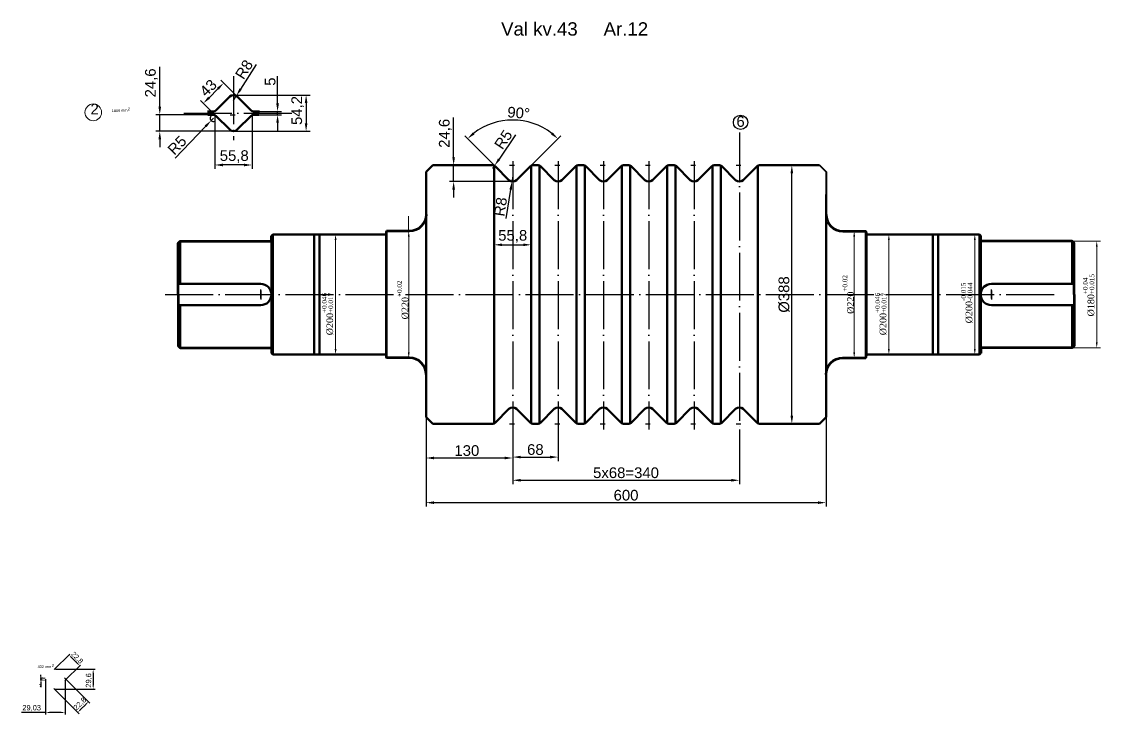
# Model space of a CAD drawing. Header units: millimetres. Extents: x -954 to 34898, y -2134 to 12006.
# Drawn here: x 8997 to 10615, y 1146 to 2186 of the extents above; entities that cross this region are included whole.
import ezdxf

# ---------------------------------------------------------------- set-up
doc = ezdxf.new("R2010")
doc.units = ezdxf.units.MM
doc.header["$LTSCALE"] = 3
doc.linetypes.add('ACAD_ISO04W100', pattern=[30, 24, -3, 0, -3])
for name, color, linetype, lineweight in [('êîíòóðíàÿ', 7, 'Continuous', 53), ('контурная', 7, 'Continuous', 50), ('осевые', 1, 'ACAD_ISO04W100', 25), ('тонкая', 7, 'Continuous', 20), ('тонкий', 7, 'Continuous', 20)]:
    doc.layers.add(name, color=color, linetype=linetype, lineweight=lineweight)
doc.styles.add('s1v4', font='arial.ttf', dxfattribs={"height": 4})
doc.styles.add('s2.5v4', font='times.ttf', dxfattribs={"height": 10})
doc.styles.add('s2v4', font='arial.ttf', dxfattribs={"height": 8})
doc.styles.add('s3v2.5', font='arial.ttf', dxfattribs={"width": 0.8, "height": 7.5})
doc.styles.get("Standard").update_dxf_attribs({"font": 'arial.ttf'})
doc.dimstyles.new('ISO-25', dxfattribs={"dimtxt": 2.5, "dimasz": 2.5, "dimexe": 1.25, "dimexo": 0.625, "dimtad": 1, "dimtxsty": 'Standard', "dimcen": 2.5, "dimadec": 0, "dimazin": 0, "dimtfac": 1, "dimtmove": 0, "dimatfit": 3, "dimfxl": 1, "dimarcsym": 0})
doc.dimstyles.new('s2.5v4', dxfattribs={"dimtxt": 10, "dimasz": 8, "dimexe": 5.5, "dimexo": 0.5, "dimgap": 3.5, "dimtad": 1, "dimdec": 0, "dimtxsty": 's2.5v4', "dimcen": 2.5, "dimclrd": 256, "dimclre": 1, "dimclrt": 256, "dimadec": 0, "dimazin": 0, "dimtfac": 1, "dimtdec": 0, "dimtmove": 0, "dimatfit": 3, "dimfxl": 1, "dimlwd": -1, "dimlwe": -1, "dimarcsym": 0})
doc.dimstyles.new('s2v4', dxfattribs={"dimtxt": 8, "dimasz": 6, "dimexe": 3, "dimexo": 0, "dimgap": 1.5, "dimtad": 1, "dimtxsty": 'Standard', "dimcen": 2.5, "dimadec": 0, "dimazin": 0, "dimtfac": 1, "dimtmove": 0, "dimatfit": 3, "dimfxl": 1, "dimarcsym": 0})
doc.dimstyles.new('s3v2.5', dxfattribs={"dimtxt": 7.5, "dimasz": 4, "dimexe": 1.25, "dimexo": 0.625, "dimtad": 1, "dimtxsty": 's3v2.5', "dimcen": 1.5, "dimclrd": 6, "dimclre": 256, "dimclrt": 1, "dimadec": 0, "dimazin": 0, "dimtfac": 1, "dimtmove": 0, "dimatfit": 3, "dimfxl": 1, "dimlwd": -1, "dimlwe": -1, "dimarcsym": 0})
doc.dimstyles.new('s4v4', dxfattribs={"dimtxt": 16, "dimasz": 12, "dimexe": 6, "dimexo": 0, "dimgap": 3, "dimtad": 1, "dimtxsty": 'Standard', "dimcen": 2.5, "dimadec": 0, "dimazin": 0, "dimtfac": 1, "dimtmove": 0, "dimatfit": 3, "dimfxl": 1, "dimarcsym": 0})

# ---------------------------------------------------------------- blocks, each defined once
blk = doc.blocks.new('*D29')
at = {"layer": 'Defpoints', "color": 0, "transparency": 16777216}
for p in [(9469.4, 1865.9), (9467.8, 1685.9), (9468.1, 1685.9)]:
    blk.add_point(p, dxfattribs=at)
at = {"layer": 'тонкая', "color": 1, "transparency": 16777216}
for p, q in [((9468.9, 1865.9), (9462.6, 1865.9)), ((9468.3, 1685.9), (9473.6, 1685.9))]:
    blk.add_line(p, q, dxfattribs=at)
at = {"layer": 'тонкая', "transparency": 16777216}
blk.add_line((9468.1, 1857.9), (9468.1, 1693.9), dxfattribs=at)
for points in [[(9466.8, 1857.9), (9469.5, 1857.9), (9468.1, 1865.9)], [(9466.8, 1693.9), (9469.5, 1693.9), (9468.1, 1685.9)]]:
    blk.add_solid(points, dxfattribs=at)
at = {"layer": 'тонкая', "transparency": 16777216, "insert": (9456.2, 1746.5), "char_height": 10, "attachment_point": 5, "rotation": 90, "style": 's2.5v4'}
blk.add_mtext('%%C200{\\H0.7x;\\S+0.046^ +0.017;}', dxfattribs=at)
blk = doc.blocks.new('*D30')
at = {"layer": 'Defpoints', "color": 0, "transparency": 16777216}
for p in [(9561.6, 1870.9), (9577.8, 1870.9), (9561.6, 1680.9)]:
    blk.add_point(p, dxfattribs=at)
at = {"layer": 'тонкая', "color": 1, "transparency": 16777216}
for p, q in [((9562.1, 1870.9), (9583.3, 1870.9)), ((9562.1, 1680.9), (9583.3, 1680.9))]:
    blk.add_line(p, q, dxfattribs=at)
at = {"layer": 'тонкая', "transparency": 16777216}
blk.add_line((9577.8, 1688.9), (9577.8, 1862.9), dxfattribs=at)
for points in [[(9576.5, 1862.9), (9579.2, 1862.9), (9577.8, 1870.9)], [(9576.5, 1688.9), (9579.2, 1688.9), (9577.8, 1680.9)]]:
    blk.add_solid(points, dxfattribs=at)
at = {"layer": 'тонкая', "transparency": 16777216, "insert": (9569.1, 1767.7), "char_height": 10, "attachment_point": 5, "rotation": 90, "style": 's2.5v4'}
blk.add_mtext('%%C220{\\H0.7x;\\S+0.02^ ;}', dxfattribs=at)
blk = doc.blocks.new('*D31')
at = {"layer": 'Defpoints', "color": 0, "transparency": 16777216}
for p in [(10246.1, 1870.9), (10246.1, 1870.9), (10246.1, 1680.9)]:
    blk.add_point(p, dxfattribs=at)
at = {"layer": 'тонкая', "color": 1, "transparency": 16777216}
for p, q in [((10245.6, 1870.9), (10240.6, 1870.9)), ((10245.6, 1680.9), (10240.6, 1680.9))]:
    blk.add_line(p, q, dxfattribs=at)
at = {"layer": 'тонкая', "transparency": 16777216}
blk.add_line((10246.1, 1688.9), (10246.1, 1862.9), dxfattribs=at)
for points in [[(10244.7, 1862.9), (10247.4, 1862.9), (10246.1, 1870.9)], [(10244.7, 1688.9), (10247.4, 1688.9), (10246.1, 1680.9)]]:
    blk.add_solid(points, dxfattribs=at)
at = {"layer": 'тонкая', "transparency": 16777216, "insert": (10237.3, 1775.9), "char_height": 10, "attachment_point": 5, "rotation": 90, "style": 's2.5v4'}
blk.add_mtext('%%C220{\\H0.7x;\\S+0.02^ ;}', dxfattribs=at)
blk = doc.blocks.new('*D6')
at = {"layer": 'Defpoints', "color": 0, "transparency": 16777216}
for p in [(10299.4, 1865.9), (10297.8, 1685.9), (10298.1, 1685.9)]:
    blk.add_point(p, dxfattribs=at)
at = {"layer": 'тонкая', "color": 1, "transparency": 16777216}
for p, q in [((10298.9, 1865.9), (10292.6, 1865.9)), ((10298.3, 1685.9), (10303.6, 1685.9))]:
    blk.add_line(p, q, dxfattribs=at)
at = {"layer": 'тонкая', "transparency": 16777216}
blk.add_line((10298.1, 1857.9), (10298.1, 1693.9), dxfattribs=at)
for points in [[(10296.7, 1857.9), (10299.4, 1857.9), (10298.1, 1865.9)], [(10296.7, 1693.9), (10299.4, 1693.9), (10298.1, 1685.9)]]:
    blk.add_solid(points, dxfattribs=at)
at = {"layer": 'тонкая', "transparency": 16777216, "insert": (10286.1, 1746.5), "char_height": 10, "attachment_point": 5, "rotation": 90, "style": 's2.5v4'}
blk.add_mtext('%%C200{\\H0.7x;\\S+0.046^ +0.017;}', dxfattribs=at)
blk = doc.blocks.new('*D7')
at = {"layer": 'Defpoints', "color": 0, "transparency": 16777216}
for p in [(10410.5, 1865.9), (10427, 1865.9), (10410.5, 1685.9)]:
    blk.add_point(p, dxfattribs=at)
at = {"layer": 'тонкая', "color": 1, "transparency": 16777216}
for p, q in [((10411, 1865.9), (10432.5, 1865.9)), ((10411, 1685.9), (10432.5, 1685.9))]:
    blk.add_line(p, q, dxfattribs=at)
at = {"layer": 'тонкая', "transparency": 16777216}
blk.add_line((10427, 1693.9), (10427, 1857.9), dxfattribs=at)
for points in [[(10425.6, 1857.9), (10428.3, 1857.9), (10427, 1865.9)], [(10425.6, 1693.9), (10428.3, 1693.9), (10427, 1685.9)]]:
    blk.add_solid(points, dxfattribs=at)
at = {"layer": 'тонкая', "transparency": 16777216, "insert": (10415, 1763.2), "char_height": 10, "attachment_point": 5, "rotation": 90, "style": 's2.5v4'}
blk.add_mtext('%%C200{\\H0.7x;\\S-0.015^ -0.044;}', dxfattribs=at)
blk = doc.blocks.new('*D8')
at = {"layer": 'Defpoints', "color": 0, "transparency": 16777216}
for p in [(10572.3, 1855.9), (10572.3, 1695.9), (10609.9, 1695.9)]:
    blk.add_point(p, dxfattribs=at)
at = {"layer": 'тонкая', "color": 1, "transparency": 16777216}
for p, q in [((10572.8, 1855.9), (10615.4, 1855.9)), ((10572.8, 1695.9), (10615.4, 1695.9))]:
    blk.add_line(p, q, dxfattribs=at)
at = {"layer": 'тонкая', "transparency": 16777216}
blk.add_line((10609.9, 1847.9), (10609.9, 1703.9), dxfattribs=at)
for points in [[(10608.6, 1847.9), (10611.2, 1847.9), (10609.9, 1855.9)], [(10608.6, 1703.9), (10611.2, 1703.9), (10609.9, 1695.9)]]:
    blk.add_solid(points, dxfattribs=at)
at = {"layer": 'тонкая', "transparency": 16777216, "insert": (10597.9, 1774.8), "char_height": 10, "attachment_point": 5, "rotation": 90, "style": 's2.5v4'}
blk.add_mtext('%%C180{\\H0.7x;\\S+0.04^ +0.015;}', dxfattribs=at)
blk = doc.blocks.new('*D32')
at = {"layer": 'Defpoints', "color": 0, "transparency": 16777216}
for p in [(10152.5, 1969.9), (10171.3, 1969.9), (10167.6, 1581.9)]:
    blk.add_point(p, dxfattribs=at)
at = {"layer": 'тонкая', "color": 0, "lineweight": -2, "transparency": 16777216}
for p, q in [((10171.3, 1969.9), (10146.5, 1969.9)), ((10152.5, 1593.9), (10152.5, 1957.9)), ((10167.6, 1581.9), (10146.5, 1581.9))]:
    blk.add_line(p, q, dxfattribs=at)
at = {"layer": 'тонкая', "color": 0, "transparency": 16777216}
for points in [[(10150.5, 1957.9), (10154.5, 1957.9), (10152.5, 1969.9)], [(10150.5, 1593.9), (10154.5, 1593.9), (10152.5, 1581.9)]]:
    blk.add_solid(points, dxfattribs=at)
at = {"layer": 'тонкая', "color": 0, "transparency": 16777216, "insert": (10140.9, 1775.9), "char_height": 16, "attachment_point": 5, "rotation": 90}
blk.add_mtext('%%C388', dxfattribs=at)
blk = doc.blocks.new('*D33')
at = {"layer": 'Defpoints', "color": 0, "transparency": 16777216}
for p in [(9350.8, 2050.6), (9350.8, 2045.6), (9381.1, 2050.6)]:
    blk.add_point(p, dxfattribs=at)
at = {"layer": 'тонкая', "color": 0, "lineweight": -2, "transparency": 16777216}
for p, q in [((9381.1, 2062.6), (9381.1, 2103.7)), ((9350.8, 2050.6), (9387.1, 2050.6)), ((9350.8, 2045.6), (9387.1, 2045.6)), ((9381.1, 2045.6), (9381.1, 2050.6)), ((9381.1, 2033.6), (9381.1, 2021.6))]:
    blk.add_line(p, q, dxfattribs=at)
at = {"layer": 'тонкая', "color": 0, "transparency": 16777216}
for points in [[(9379.1, 2062.6), (9383.1, 2062.6), (9381.1, 2050.6)], [(9379.1, 2033.6), (9383.1, 2033.6), (9381.1, 2045.6)]]:
    blk.add_solid(points, dxfattribs=at)
at = {"layer": 'тонкая', "color": 0, "transparency": 16777216, "insert": (9370, 2095.4), "char_height": 16, "attachment_point": 5, "rotation": 90}
blk.add_mtext('5', dxfattribs=at)
blk = doc.blocks.new('*D34')
at = {"layer": 'Defpoints', "color": 0, "transparency": 16777216}
for p in [(9314.9, 2075.2), (9314.9, 2021), (9423.9, 2021)]:
    blk.add_point(p, dxfattribs=at)
at = {"layer": 'тонкая', "color": 0, "lineweight": -2, "transparency": 16777216}
for p, q in [((9314.9, 2075.2), (9429.9, 2075.2)), ((9423.9, 2063.2), (9423.9, 2033)), ((9314.9, 2021), (9429.9, 2021))]:
    blk.add_line(p, q, dxfattribs=at)
at = {"layer": 'тонкая', "color": 0, "transparency": 16777216}
for points in [[(9421.9, 2063.2), (9425.9, 2063.2), (9423.9, 2075.2)], [(9421.9, 2033), (9425.9, 2033), (9423.9, 2021)]]:
    blk.add_solid(points, dxfattribs=at)
at = {"layer": 'тонкая', "color": 0, "transparency": 16777216, "insert": (9411.3, 2052.1), "char_height": 16, "attachment_point": 5, "rotation": 90}
blk.add_mtext('54,2', dxfattribs=at)
blk = doc.blocks.new('*D35')
at = {"layer": 'Defpoints', "color": 0, "transparency": 16777216}
for p in [(9319.2, 2074), (9314.9, 2067.2)]:
    blk.add_point(p, dxfattribs=at)
at = {"layer": 'тонкая', "color": 0, "lineweight": -2, "transparency": 16777216}
for p, q in [((9348.8, 2121.3), (9325.6, 2084.1)), ((9314.9, 2067.2), (9319.2, 2074))]:
    blk.add_line(p, q, dxfattribs=at)
at = {"layer": 'тонкая', "color": 0, "transparency": 16777216}
blk.add_solid([(9323.9, 2085.2), (9327.3, 2083.1), (9319.2, 2074)], dxfattribs=at)
at = {"layer": 'тонкая', "color": 0, "transparency": 16777216, "insert": (9330.9, 2113.7), "char_height": 16, "attachment_point": 5, "rotation": 57.9091}
blk.add_mtext('R8', dxfattribs=at)
blk = doc.blocks.new('*D9')
at = {"layer": 'Defpoints', "color": 0, "transparency": 16777216}
for p in [(9287, 2045.6), (9342.8, 2045.6), (9287, 1970.3)]:
    blk.add_point(p, dxfattribs=at)
at = {"layer": 'тонкая', "color": 0, "lineweight": -2, "transparency": 16777216}
for p, q in [((9287, 2045.6), (9287, 1964.3)), ((9342.8, 2045.6), (9342.8, 1964.3)), ((9330.8, 1970.3), (9299, 1970.3))]:
    blk.add_line(p, q, dxfattribs=at)
at = {"layer": 'тонкая', "color": 0, "transparency": 16777216}
for points in [[(9299, 1972.3), (9299, 1968.3), (9287, 1970.3)], [(9330.8, 1972.3), (9330.8, 1968.3), (9342.8, 1970.3)]]:
    blk.add_solid(points, dxfattribs=at)
at = {"layer": 'тонкая', "color": 0, "transparency": 16777216, "insert": (9316.1, 1982.9), "char_height": 16, "attachment_point": 5}
blk.add_mtext('55,8', dxfattribs=at)
blk = doc.blocks.new('*D36')
at = {"layer": 'Defpoints', "color": 0, "transparency": 16777216}
for p in [(9320.6, 2072.9), (9269.8, 2062.9), (9290.2, 2042.5)]:
    blk.add_point(p, dxfattribs=at)
at = {"layer": 'тонкая', "color": 0, "lineweight": -2, "transparency": 16777216}
for p, q in [((9320.6, 2072.9), (9295.9, 2097.5)), ((9291.7, 2084.8), (9278.3, 2071.3)), ((9290.2, 2042.5), (9265.5, 2067.1))]:
    blk.add_line(p, q, dxfattribs=at)
at = {"layer": 'тонкая', "color": 0, "transparency": 16777216}
for points in [[(9290.3, 2086.2), (9293.1, 2083.4), (9300.2, 2093.3)], [(9276.9, 2072.8), (9279.7, 2069.9), (9269.8, 2062.9)]]:
    blk.add_solid(points, dxfattribs=at)
at = {"layer": 'тонкая', "color": 0, "transparency": 16777216, "insert": (9277.1, 2086), "char_height": 16, "attachment_point": 5, "rotation": 45}
blk.add_mtext('43', dxfattribs=at)
blk = doc.blocks.new('*D37')
at = {"layer": 'Defpoints', "color": 0, "transparency": 16777216}
for p in [(9204.4, 2045.6), (9276.6, 2045.6), (9315, 2021)]:
    blk.add_point(p, dxfattribs=at)
at = {"layer": 'тонкая', "color": 0, "lineweight": -2, "transparency": 16777216}
for p, q in [((9204.4, 2057.6), (9204.4, 2117.4)), ((9276.6, 2045.6), (9198.4, 2045.6)), ((9204.4, 2021), (9204.4, 2045.6)), ((9315, 2021), (9198.4, 2021)), ((9204.4, 2009), (9204.4, 1997))]:
    blk.add_line(p, q, dxfattribs=at)
at = {"layer": 'тонкая', "color": 0, "transparency": 16777216}
for points in [[(9202.4, 2057.6), (9206.4, 2057.6), (9204.4, 2045.6)], [(9202.4, 2009), (9206.4, 2009), (9204.4, 2021)]]:
    blk.add_solid(points, dxfattribs=at)
at = {"layer": 'тонкая', "color": 0, "transparency": 16777216, "insert": (9191.8, 2093.5), "char_height": 16, "attachment_point": 5, "rotation": 90}
blk.add_mtext('24,6', dxfattribs=at)
blk = doc.blocks.new('*D38')
at = {"layer": 'Defpoints', "color": 0, "transparency": 16777216}
for p in [(9285, 2040.6), (9281.5, 2037)]:
    blk.add_point(p, dxfattribs=at)
at = {"layer": 'тонкая', "color": 0, "lineweight": -2, "transparency": 16777216}
for p, q in [((9285, 2040.6), (9281.5, 2037)), ((9227.3, 1980.6), (9273.2, 2028.3))]:
    blk.add_line(p, q, dxfattribs=at)
blk.add_arc((9285, 2040.6), 5, 90, 294.8987, dxfattribs=at)
at = {"layer": 'тонкая', "color": 0, "transparency": 16777216}
blk.add_solid([(9271.7, 2029.7), (9274.6, 2027), (9281.5, 2037)], dxfattribs=at)
at = {"layer": 'тонкая', "color": 0, "transparency": 16777216, "insert": (9230.4, 1999.9), "char_height": 16, "attachment_point": 5, "rotation": 46.1438}
blk.add_mtext('R5', dxfattribs=at)
blk = doc.blocks.new('*D39')
at = {"layer": 'Defpoints', "color": 0, "transparency": 16777216}
for p in [(9603.8, 1591.9), (9733.8, 1573.2), (9603.8, 1530.5)]:
    blk.add_point(p, dxfattribs=at)
at = {"layer": 'тонкая', "color": 0, "lineweight": -2, "transparency": 16777216}
for p, q in [((9603.8, 1591.9), (9603.8, 1524.5)), ((9733.8, 1573.2), (9733.8, 1524.5)), ((9721.8, 1530.5), (9615.8, 1530.5))]:
    blk.add_line(p, q, dxfattribs=at)
at = {"layer": 'тонкая', "color": 0, "transparency": 16777216}
for points in [[(9615.8, 1532.5), (9615.8, 1528.5), (9603.8, 1530.5)], [(9721.8, 1532.5), (9721.8, 1528.5), (9733.8, 1530.5)]]:
    blk.add_solid(points, dxfattribs=at)
at = {"layer": 'тонкая', "color": 0, "transparency": 16777216, "insert": (9665, 1541.6), "char_height": 16, "attachment_point": 5}
blk.add_mtext('130', dxfattribs=at)
blk = doc.blocks.new('*D40')
at = {"layer": 'Defpoints', "color": 0, "transparency": 16777216}
for p in [(9801.8, 1573.2), (9733.8, 1546), (9801.8, 1531.9)]:
    blk.add_point(p, dxfattribs=at)
at = {"layer": 'тонкая', "color": 0, "lineweight": -2, "transparency": 16777216}
for p, q in [((9801.8, 1573.2), (9801.8, 1525.9)), ((9733.8, 1546), (9733.8, 1525.9)), ((9745.8, 1531.9), (9789.8, 1531.9))]:
    blk.add_line(p, q, dxfattribs=at)
at = {"layer": 'тонкая', "color": 0, "transparency": 16777216}
for points in [[(9745.8, 1533.9), (9745.8, 1529.9), (9733.8, 1531.9)], [(9789.8, 1533.9), (9789.8, 1529.9), (9801.8, 1531.9)]]:
    blk.add_solid(points, dxfattribs=at)
at = {"layer": 'тонкая', "color": 0, "transparency": 16777216, "insert": (9767.8, 1543.1), "char_height": 16, "attachment_point": 5}
blk.add_mtext('68', dxfattribs=at)
blk = doc.blocks.new('*D41')
at = {"layer": 'Defpoints', "color": 0, "transparency": 16777216}
for p in [(10073.8, 1573.2), (9733.8, 1524.5), (10073.8, 1497.1)]:
    blk.add_point(p, dxfattribs=at)
at = {"layer": 'тонкая', "color": 0, "lineweight": -2, "transparency": 16777216}
for p, q in [((10073.8, 1573.2), (10073.8, 1491.1)), ((9733.8, 1524.5), (9733.8, 1491.1)), ((9745.8, 1497.1), (10061.8, 1497.1))]:
    blk.add_line(p, q, dxfattribs=at)
at = {"layer": 'тонкая', "color": 0, "transparency": 16777216}
for points in [[(9745.8, 1499.1), (9745.8, 1495.1), (9733.8, 1497.1)], [(10061.8, 1499.1), (10061.8, 1495.1), (10073.8, 1497.1)]]:
    blk.add_solid(points, dxfattribs=at)
at = {"layer": 'тонкая', "color": 0, "transparency": 16777216, "insert": (9903.8, 1508.3), "char_height": 16, "attachment_point": 5}
blk.add_mtext('5x68=340', dxfattribs=at)
blk = doc.blocks.new('*D42')
at = {"layer": 'Defpoints', "color": 0, "transparency": 16777216}
for p in [(10203.8, 1591.9), (9603.8, 1524.5), (10203.8, 1463.5)]:
    blk.add_point(p, dxfattribs=at)
at = {"layer": 'тонкая', "color": 0, "lineweight": -2, "transparency": 16777216}
for p, q in [((10203.8, 1591.9), (10203.8, 1457.5)), ((9603.8, 1524.5), (9603.8, 1457.5)), ((9615.8, 1463.5), (10191.8, 1463.5))]:
    blk.add_line(p, q, dxfattribs=at)
at = {"layer": 'тонкая', "color": 0, "transparency": 16777216}
for points in [[(9615.8, 1465.5), (9615.8, 1461.5), (9603.8, 1463.5)], [(10191.8, 1465.5), (10191.8, 1461.5), (10203.8, 1463.5)]]:
    blk.add_solid(points, dxfattribs=at)
at = {"layer": 'тонкая', "color": 0, "transparency": 16777216, "insert": (9903.8, 1474.6), "char_height": 16, "attachment_point": 5}
blk.add_mtext('600', dxfattribs=at)
blk = doc.blocks.new('*D43')
at = {"layer": 'Defpoints', "color": 0, "transparency": 16777216}
for p in [(9732.6, 1945.4), (9733.8, 1953.3)]:
    blk.add_point(p, dxfattribs=at)
at = {"layer": 'тонкая', "color": 0, "lineweight": -2, "transparency": 16777216}
for p, q in [((9733.8, 1953.3), (9732.6, 1945.4)), ((9724.2, 1890.2), (9730.8, 1933.5))]:
    blk.add_line(p, q, dxfattribs=at)
at = {"layer": 'тонкая', "color": 0, "transparency": 16777216}
blk.add_solid([(9728.9, 1933.8), (9732.8, 1933.2), (9732.6, 1945.4)], dxfattribs=at)
at = {"layer": 'тонкая', "color": 0, "transparency": 16777216, "insert": (9715.6, 1907.6), "char_height": 16, "attachment_point": 5, "rotation": 81.3511}
blk.add_mtext('R8', dxfattribs=at)
blk = doc.blocks.new('*D44')
at = {"layer": 'Defpoints', "color": 0, "transparency": 16777216}
for p in [(9705.9, 1969.9), (9761.7, 1969.9), (9761.7, 1850.5)]:
    blk.add_point(p, dxfattribs=at)
at = {"layer": 'тонкая', "color": 0, "lineweight": -2, "transparency": 16777216}
for p, q in [((9705.9, 1969.9), (9705.9, 1844.5)), ((9761.7, 1969.9), (9761.7, 1844.5)), ((9717.9, 1850.5), (9749.7, 1850.5))]:
    blk.add_line(p, q, dxfattribs=at)
at = {"layer": 'тонкая', "color": 0, "transparency": 16777216}
for points in [[(9717.9, 1852.5), (9717.9, 1848.5), (9705.9, 1850.5)], [(9749.7, 1852.5), (9749.7, 1848.5), (9761.7, 1850.5)]]:
    blk.add_solid(points, dxfattribs=at)
at = {"layer": 'тонкая', "color": 0, "transparency": 16777216, "insert": (9733.8, 1863.2), "char_height": 16, "attachment_point": 5}
blk.add_mtext('55,8', dxfattribs=at)
blk = doc.blocks.new('*D45')
at = {"layer": 'Defpoints', "color": 0, "transparency": 16777216}
for p in [(9645.2, 1969.9), (9697.2, 1969.9), (9733.8, 1945.3)]:
    blk.add_point(p, dxfattribs=at)
at = {"layer": 'тонкая', "color": 0, "lineweight": -2, "transparency": 16777216}
for p, q in [((9645.2, 1981.9), (9645.2, 2041.7)), ((9697.2, 1969.9), (9639.2, 1969.9)), ((9645.2, 1945.3), (9645.2, 1969.9)), ((9733.8, 1945.3), (9639.2, 1945.3)), ((9645.2, 1933.3), (9645.2, 1921.3))]:
    blk.add_line(p, q, dxfattribs=at)
at = {"layer": 'тонкая', "color": 0, "transparency": 16777216}
for points in [[(9643.2, 1981.9), (9647.2, 1981.9), (9645.2, 1969.9)], [(9643.2, 1933.3), (9647.2, 1933.3), (9645.2, 1945.3)]]:
    blk.add_solid(points, dxfattribs=at)
at = {"layer": 'тонкая', "color": 0, "transparency": 16777216, "insert": (9632.6, 2017.8), "char_height": 16, "attachment_point": 5, "rotation": 90}
blk.add_mtext('24,6', dxfattribs=at)
blk = doc.blocks.new('*D46')
at = {"layer": 'Defpoints', "color": 0, "transparency": 16777216}
for p in [(9709, 2034.5), (9707.4, 1968.4), (9760.3, 1968.4), (9728.2, 1947.6), (9739.5, 1947.6)]:
    blk.add_point(p, dxfattribs=at)
at = {"layer": 'тонкая', "color": 0, "lineweight": -2, "transparency": 16777216}
for p, q in [((9707.4, 1968.4), (9661.9, 2013.9)), ((9760.3, 1968.4), (9805.8, 2013.9))]:
    blk.add_line(p, q, dxfattribs=at)
blk.add_arc((9733.8, 1942), 95.8, 52.184, 127.816, dxfattribs=at)
at = {"layer": 'тонкая', "color": 0, "transparency": 16777216}
for points in [[(9676.4, 2016.1), (9673.8, 2019.1), (9666.1, 2009.7)], [(9793.9, 2019.1), (9791.2, 2016.1), (9801.6, 2009.7)]]:
    blk.add_solid(points, dxfattribs=at)
at = {"layer": 'тонкая', "color": 0, "transparency": 16777216, "insert": (9742.7, 2048.5), "char_height": 16, "attachment_point": 5, "rotation": 355.2566}
blk.add_mtext('90°', dxfattribs=at)
blk = doc.blocks.new('*D47')
at = {"layer": 'Defpoints', "color": 0, "transparency": 16777216}
for p in [(9703.8, 1964.9), (9706.6, 1969)]:
    blk.add_point(p, dxfattribs=at)
at = {"layer": 'тонкая', "color": 0, "lineweight": -2, "transparency": 16777216}
for p, q in [((9737.9, 2015.4), (9713.4, 1979)), ((9703.8, 1964.9), (9706.6, 1969))]:
    blk.add_line(p, q, dxfattribs=at)
at = {"layer": 'тонкая', "color": 0, "transparency": 16777216}
blk.add_solid([(9711.7, 1980.1), (9715, 1977.9), (9706.6, 1969)], dxfattribs=at)
at = {"layer": 'тонкая', "color": 0, "transparency": 16777216, "insert": (9719.8, 2008.4), "char_height": 16, "attachment_point": 5, "rotation": 55.9735}
blk.add_mtext('R5', dxfattribs=at)
blk = doc.blocks.new('*D1100')
at = {"layer": 'Defpoints', "color": 0, "transparency": 16777216}
for p in [(9047.8, 1213.4), (9047.7, 1183.8), (9104.5, 1183.8)]:
    blk.add_point(p, dxfattribs=at)
at = {"layer": 'тонкая', "color": 0, "lineweight": -2, "transparency": 16777216}
for p, q in [((9047.8, 1213.4), (9107.5, 1213.4)), ((9104.5, 1207.4), (9104.5, 1189.8)), ((9047.7, 1183.8), (9107.5, 1183.8))]:
    blk.add_line(p, q, dxfattribs=at)
at = {"layer": 'тонкая', "color": 0, "transparency": 16777216}
for points in [[(9103.5, 1207.4), (9105.5, 1207.4), (9104.5, 1213.4)], [(9103.5, 1189.8), (9105.5, 1189.8), (9104.5, 1183.8)]]:
    blk.add_solid(points, dxfattribs=at)
at = {"layer": 'тонкая', "color": 0, "transparency": 16777216, "insert": (9098.2, 1196.7), "char_height": 8, "attachment_point": 5, "rotation": 90}
blk.add_mtext('29,6', dxfattribs=at)
blk = doc.blocks.new('*D1101')
at = {"color": 0, "lineweight": -2, "transparency": 16777216}
for p, q in [((9028.3, 1199.9), (9024.9, 1199.9)), ((9026.2, 1202.4), (9026.2, 1204.9)), ((9026.2, 1199.9), (9026.2, 1197.3)), ((9028.3, 1197.3), (9024.9, 1197.3)), ((9026.2, 1194.8), (9026.2, 1186.4))]:
    blk.add_line(p, q, dxfattribs=at)
at = {"color": 0, "transparency": 16777216}
for points in [[(9025.8, 1202.4), (9026.6, 1202.4), (9026.2, 1199.9)], [(9025.8, 1194.8), (9026.6, 1194.8), (9026.2, 1197.3)]]:
    blk.add_solid(points, dxfattribs=at)
at = {"layer": 'Defpoints', "color": 0, "transparency": 16777216}
for p in [(9029, 1199.9), (9026.2, 1197.3), (9029, 1197.3)]:
    blk.add_point(p, dxfattribs=at)
at = {"color": 0, "lineweight": 15, "transparency": 16777216, "insert": (9024, 1189.3), "char_height": 2.5, "attachment_point": 5, "rotation": 90}
blk.add_mtext('2,6', dxfattribs=at)
blk = doc.blocks.new('*D1099')
at = {"layer": 'Defpoints', "color": 0, "transparency": 16777216}
for p in [(9061.6, 1200.8), (9045.5, 1184.7), (9097.5, 1164.9)]:
    blk.add_point(p, dxfattribs=at)
at = {"layer": 'тонкая', "color": 0, "lineweight": -2, "transparency": 16777216}
for p, q in [((9061.6, 1200.8), (9099.7, 1162.8)), ((9045.5, 1184.7), (9083.5, 1146.6)), ((9085.7, 1153), (9093.3, 1160.7))]:
    blk.add_line(p, q, dxfattribs=at)
at = {"layer": 'тонкая', "color": 0, "transparency": 16777216}
for points in [[(9084.9, 1153.7), (9086.4, 1152.3), (9081.4, 1148.8)], [(9092.6, 1161.4), (9094, 1159.9), (9097.5, 1164.9)]]:
    blk.add_solid(points, dxfattribs=at)
at = {"layer": 'тонкая', "color": 0, "transparency": 16777216, "insert": (9085, 1161.3), "char_height": 8, "attachment_point": 5, "rotation": 44.9975}
blk.add_mtext('22,8', dxfattribs=at)
blk = doc.blocks.new('*D1102')
at = {"layer": 'Defpoints', "color": 0, "transparency": 16777216}
for p in [(9033.2, 1198.6), (9062.3, 1197.3), (9033.2, 1148.6)]:
    blk.add_point(p, dxfattribs=at)
at = {"layer": 'тонкая', "color": 0, "lineweight": -2, "transparency": 16777216}
for p, q in [((9033.2, 1198.6), (9033.2, 1145.6)), ((9062.3, 1197.3), (9062.3, 1145.6)), ((9033.2, 1148.6), (8997.1, 1148.6)), ((9056.3, 1148.6), (9039.2, 1148.6))]:
    blk.add_line(p, q, dxfattribs=at)
at = {"layer": 'тонкая', "color": 0, "transparency": 16777216}
for points in [[(9039.2, 1149.6), (9039.2, 1147.6), (9033.2, 1148.6)], [(9056.3, 1149.6), (9056.3, 1147.6), (9062.3, 1148.6)]]:
    blk.add_solid(points, dxfattribs=at)
at = {"layer": 'тонкая', "color": 0, "transparency": 16777216, "insert": (9012.2, 1155), "char_height": 8, "attachment_point": 5}
blk.add_mtext('29,03', dxfattribs=at)
blk = doc.blocks.new('*D1103')
at = {"layer": 'Defpoints', "color": 0, "transparency": 16777216}
for p in [(9068.4, 1235), (9045.5, 1212.4), (9061.5, 1196.2)]:
    blk.add_point(p, dxfattribs=at)
at = {"layer": 'тонкая', "transparency": 16777216}
for p, q in [((9045.9, 1212.9), (9069.3, 1235.9)), ((9061.9, 1196.6), (9085.3, 1219.7))]:
    blk.add_line(p, q, dxfattribs=at)
at = {"layer": 'тонкая', "color": 6, "transparency": 16777216}
blk.add_line((9081.6, 1221.6), (9071.2, 1232.2), dxfattribs=at)
for points in [[(9071.7, 1232.7), (9070.7, 1231.7), (9068.4, 1235)], [(9082.1, 1222.1), (9081.1, 1221.2), (9084.4, 1218.8)]]:
    blk.add_solid(points, dxfattribs=at)
at = {"layer": 'тонкая', "color": 1, "transparency": 16777216, "insert": (9080.1, 1230.5), "char_height": 7.5, "attachment_point": 5, "rotation": 314.5687, "style": 's3v2.5'}
blk.add_mtext('22,8', dxfattribs=at)

msp = doc.modelspace()

# ---------------------------------------------------------------- linework, layer by layer
at = {"lineweight": 40}
msp.add_line((10203.815, 1959.9), (10203.815, 1917.671), dxfattribs=at)
at = {"lineweight": 15}
for p, q in [((9028.967, 1199.864), (9032.369, 1199.864)), ((9031.579, 1197.266), (9029.937, 1197.266))]:
    msp.add_line(p, q, dxfattribs=at)
msp.add_circle((10075.6, 2034.256), 10.754)
at = {"layer": 'êîíòóðíàÿ'}
for points in [[(9603.815, 1895.9, -0.41421356), (9578.815, 1870.9), (9544.315, 1870.9)], [(10203.815, 1895.9, 0.41421356), (10228.815, 1870.9), (10263.316, 1870.9)], [(9231.815, 1775.9), (9231.815, 1852.9), (9234.815, 1855.9), (9369.815, 1855.9, 0.41421356), (9371.815, 1857.9), (9371.815, 1863.9)], [(10575.815, 1775.9), (10575.815, 1852.9), (10572.815, 1855.9), (10437.816, 1855.9, -0.41421356), (10435.816, 1857.9), (10435.816, 1863.9)], [(9231.815, 1775.9), (9231.815, 1698.9), (9234.815, 1695.9), (9369.815, 1695.9, -0.41421356), (9371.815, 1693.9), (9371.815, 1687.907)], [(10575.815, 1775.9), (10575.815, 1698.9), (10572.815, 1695.9), (10437.816, 1695.9, 0.41421356), (10435.816, 1693.9), (10435.816, 1687.907)], [(9603.815, 1655.9, 0.41421356), (9578.815, 1680.9), (9544.315, 1680.9)], [(10203.815, 1655.9, -0.41421356), (10228.815, 1680.9), (10263.316, 1680.9)]]:
    msp.add_lwpolyline(points, format="xyb", dxfattribs=at)
for points in [[(9543.815, 1868.9), (9543.815, 1683.907)], [(10263.816, 1868.9), (10263.816, 1683.907)]]:
    msp.add_lwpolyline(points, dxfattribs=at)
at = {"layer": 'контурная'}
for p, q in [((9288.494, 2052.072), (9309.279, 2072.856)), ((9341.377, 2052.072), (9320.592, 2072.856)), ((9284.959, 2050.607), (9276.04, 2050.607)), ((9284.959, 2045.607), (9276.649, 2045.607)), ((9309.3, 2023.338), (9288.494, 2044.143)), ((9320.613, 2023.338), (9341.419, 2044.143)), ((9344.912, 2050.607), (9353.831, 2050.607)), ((9344.954, 2045.607), (9353.222, 2045.607)), ((9603.815, 1959.9), (9613.815, 1969.9)), ((9603.815, 1959.9), (9603.815, 1591.9)), ((9703.839, 1969.9), (9613.815, 1969.9)), ((9703.839, 1969.9), (9695.529, 1969.9)), ((9705.939, 1969.437), (9705.939, 1582.362)), ((9728.179, 1947.63), (9707.374, 1968.435)), ((9739.493, 1947.63), (9760.299, 1968.435)), ((9761.724, 1969.433), (9761.724, 1582.367)), ((9771.839, 1969.9), (9763.834, 1969.9)), ((9773.949, 1969.433), (9773.949, 1582.367)), ((9796.179, 1947.63), (9775.374, 1968.435)), ((9807.493, 1947.63), (9828.299, 1968.435)), ((9829.724, 1969.9), (9829.724, 1582.367)), ((9831.834, 1969.9), (9840.102, 1969.9)), ((9841.939, 1969.437), (9841.939, 1582.362)), ((9864.179, 1947.63), (9843.374, 1968.435)), ((9875.493, 1947.63), (9896.299, 1968.435)), ((9897.724, 1969.433), (9897.724, 1582.367)), ((9907.839, 1969.9), (9899.834, 1969.9)), ((9899.834, 1969.9), (9907.839, 1969.9)), ((9909.949, 1969.433), (9909.949, 1582.367)), ((9932.179, 1947.63), (9911.374, 1968.435)), ((9943.493, 1947.63), (9964.299, 1968.435)), ((9965.724, 1969.9), (9965.724, 1582.367)), ((9967.834, 1969.9), (9976.102, 1969.9)), ((9977.939, 1969.437), (9977.939, 1582.362)), ((10000.179, 1947.63), (9979.374, 1968.435)), ((10011.493, 1947.63), (10032.299, 1968.435)), ((10033.724, 1969.433), (10033.724, 1582.367)), ((10043.839, 1969.9), (10035.834, 1969.9)), ((10045.949, 1969.433), (10045.949, 1582.367)), ((10068.179, 1947.63), (10047.374, 1968.435)), ((10079.493, 1947.63), (10100.299, 1968.435)), ((10101.724, 1969.9), (10101.724, 1582.367)), ((10103.834, 1969.9), (10193.815, 1969.9)), ((10203.815, 1591.9), (10203.815, 1926.171)), ((9371.815, 1863.9), (9373.815, 1865.9)), ((9541.815, 1865.9), (9373.815, 1865.9)), ((9373.815, 1865.9), (9373.815, 1685.907)), ((9398.815, 1865.9), (9431.815, 1865.9)), ((9405.14, 1865.9), (9438.14, 1865.9)), ((9426.759, 1865.9), (9434.759, 1865.9)), ((9435.815, 1865.9), (9435.815, 1780.9)), ((9435.815, 1865.9), (9443.815, 1865.9)), ((9438.14, 1865.9), (9446.14, 1865.9)), ((9443.815, 1865.9), (9443.815, 1780.9)), ((9543.815, 1870.4), (9544.315, 1870.9)), ((9543.815, 1868.9), (9543.815, 1870.4)), ((9544.315, 1870.9), (9544.315, 1680.9)), ((10261.816, 1870.9), (10263.316, 1870.9)), ((10263.816, 1870.4), (10263.316, 1870.9)), ((10263.316, 1870.9), (10263.316, 1680.9)), ((10263.816, 1868.9), (10263.816, 1870.4)), ((10265.816, 1865.9), (10433.816, 1865.9)), ((10371.816, 1865.9), (10363.816, 1865.9)), ((10363.816, 1865.9), (10363.816, 1780.9)), ((10371.816, 1865.9), (10371.816, 1780.9)), ((10408.816, 1865.9), (10375.816, 1865.9)), ((10435.816, 1863.9), (10433.816, 1865.9)), ((10433.816, 1865.9), (10433.816, 1685.907)), ((9234.815, 1855.9), (9234.815, 1791.9)), ((9371.815, 1857.9), (9371.815, 1775.9)), ((10435.816, 1857.9), (10435.816, 1775.9)), ((10548.957, 1855.9), (10550.957, 1855.9)), ((10572.815, 1855.9), (10572.815, 1791.9)), ((9603.815, 1812.037), (9603.815, 1812.037)), ((10203.815, 1812.037), (10203.815, 1812.037)), ((9355.815, 1791.9), (9231.815, 1791.9)), ((9435.815, 1685.907), (9435.815, 1780.9)), ((9443.815, 1685.907), (9443.815, 1780.9)), ((10363.816, 1685.907), (10363.816, 1780.9)), ((10371.816, 1685.907), (10371.816, 1780.9)), ((10451.816, 1791.9), (10575.815, 1791.9)), ((9371.815, 1693.9), (9371.815, 1775.9)), ((9603.815, 1605.9), (9603.815, 1775.9)), ((10435.816, 1693.9), (10435.816, 1775.9)), ((9355.815, 1759.9), (9231.815, 1759.9)), ((9234.815, 1695.9), (9234.815, 1759.9)), ((10451.816, 1759.9), (10575.815, 1759.9)), ((10572.815, 1695.9), (10572.815, 1759.9)), ((9371.815, 1687.907), (9373.815, 1685.907)), ((9373.815, 1685.907), (9541.815, 1685.907)), ((9543.815, 1683.907), (9543.815, 1681.4)), ((10263.816, 1683.907), (10263.816, 1681.4)), ((10433.816, 1685.907), (10265.816, 1685.907)), ((10435.816, 1687.907), (10433.816, 1685.907)), ((9543.815, 1681.4), (9544.315, 1680.9)), ((10261.816, 1680.9), (10263.316, 1680.9)), ((10263.816, 1681.4), (10263.316, 1680.9)), ((9728.179, 1604.17), (9707.374, 1583.364)), ((9739.493, 1604.17), (9760.299, 1583.364)), ((9796.179, 1604.17), (9775.374, 1583.364)), ((9807.493, 1604.17), (9828.299, 1583.364)), ((9864.179, 1604.17), (9843.374, 1583.364)), ((9875.493, 1604.17), (9896.299, 1583.364)), ((9932.179, 1604.17), (9911.374, 1583.364)), ((9943.493, 1604.17), (9964.299, 1583.364)), ((10000.179, 1604.17), (9979.374, 1583.364)), ((10011.493, 1604.17), (10032.299, 1583.364)), ((10068.179, 1604.17), (10047.374, 1583.364)), ((10079.493, 1604.17), (10100.299, 1583.364)), ((9603.815, 1591.9), (9613.815, 1581.9)), ((10203.815, 1591.9), (10193.815, 1581.9)), ((9613.815, 1581.9), (9703.839, 1581.9)), ((9703.839, 1581.9), (9695.529, 1581.9)), ((9763.834, 1581.9), (9771.839, 1581.9)), ((9831.834, 1581.9), (9839.839, 1581.9)), ((9899.834, 1581.9), (9907.839, 1581.9)), ((9967.834, 1581.9), (9975.839, 1581.9)), ((10035.834, 1581.9), (10043.839, 1581.9)), ((10103.834, 1581.9), (10193.815, 1581.9))]:
    msp.add_line(p, q, dxfattribs=at)
for centre, radius, start, end in [((9314.936, 2067.199), 8, 45, 135), ((9284.959, 2055.607), 5, 270, 315), ((9284.959, 2040.607), 5, 45, 90), ((9344.912, 2055.607), 5, 225, 270), ((9344.954, 2040.607), 5, 90, 135), ((9314.957, 2028.994), 8, 225, 315), ((9703.839, 1964.9), 5, 45, 90), ((9763.834, 1964.9), 5, 90, 135), ((9771.839, 1964.9), 5, 45, 90), ((9831.834, 1964.9), 5, 90, 135), ((9839.839, 1964.9), 5, 45, 90), ((9899.834, 1964.9), 5, 90, 135), ((9907.839, 1964.9), 5, 45, 90), ((9967.834, 1964.9), 5, 90, 135), ((9975.839, 1964.9), 5, 45, 90), ((10035.834, 1964.9), 5, 90, 135), ((10043.839, 1964.9), 5, 45, 90), ((10103.834, 1964.9), 5, 90, 135), ((9733.836, 1953.287), 8, 225, 315), ((9801.836, 1953.287), 8, 225, 315), ((9869.836, 1953.287), 8, 225, 315), ((9937.836, 1953.287), 8, 225, 315), ((10005.836, 1953.287), 8, 225, 315), ((10073.836, 1953.287), 8, 225, 315), ((9541.815, 1867.9), 2, 270, 0), ((10265.816, 1867.9), 2, 180, 270), ((9355.815, 1775.9), 16, 0, 90), ((10451.816, 1775.9), 16, 90, 180), ((9355.815, 1775.9), 16, 270, 0), ((10451.816, 1775.9), 16, 180, 270), ((9541.815, 1683.907), 2, 0, 90), ((10265.816, 1683.907), 2, 90, 180), ((9733.836, 1598.513), 8, 45, 135), ((9801.836, 1598.513), 8, 45, 135), ((9869.836, 1598.513), 8, 45, 135), ((9937.836, 1598.513), 8, 45, 135), ((10005.836, 1598.513), 8, 45, 135), ((10073.836, 1598.513), 8, 45, 135), ((9703.839, 1586.9), 5, 270, 315), ((9763.834, 1586.9), 5, 225, 270), ((9771.839, 1586.9), 5, 270, 315), ((9831.834, 1586.9), 5, 225, 270), ((9839.839, 1586.9), 5, 270, 315), ((9899.834, 1586.9), 5, 225, 270), ((9907.839, 1586.9), 5, 270, 315), ((9967.834, 1586.9), 5, 225, 270), ((9975.839, 1586.9), 5, 270, 315), ((10035.834, 1586.9), 5, 225, 270), ((10043.839, 1586.9), 5, 270, 315), ((10103.834, 1586.9), 5, 225, 270)]:
    msp.add_arc(centre, radius, start, end, dxfattribs=at)
at = {"layer": 'осевые'}
for p, q in [((9314.936, 2103.76), (9314.936, 2007.706)), ((9240.632, 2048.107), (9408.346, 2048.107)), ((9310.146, 2045.607), (9317.374, 2045.607)), ((10073.815, 2018.859), (10073.815, 1573.238)), ((9733.815, 1975.905), (9733.815, 1573.238)), ((9801.815, 1975.905), (9801.815, 1573.238)), ((9869.815, 1975.905), (9869.815, 1573.238)), ((9937.815, 1975.905), (9937.815, 1573.238)), ((10005.815, 1975.905), (10005.815, 1573.238)), ((9729.026, 1969.9), (9736.253, 1969.9)), ((9797.026, 1969.9), (9804.253, 1969.9)), ((9865.026, 1969.9), (9872.253, 1969.9)), ((9933.026, 1969.9), (9940.253, 1969.9)), ((10001.026, 1969.9), (10008.253, 1969.9)), ((10069.026, 1969.9), (10076.253, 1969.9)), ((9355.815, 1769.816), (9355.815, 1783.487)), ((9355.815, 1781.984), (9355.815, 1768.312)), ((10451.816, 1769.816), (10451.816, 1783.487)), ((10451.816, 1781.984), (10451.816, 1768.312)), ((9212.558, 1775.9), (10550.436, 1775.9)), ((9729.026, 1581.9), (9736.253, 1581.9)), ((9797.026, 1581.9), (9804.253, 1581.9)), ((9865.026, 1581.9), (9872.253, 1581.9)), ((9933.026, 1581.9), (9940.253, 1581.9)), ((10001.026, 1581.9), (10008.253, 1581.9)), ((10069.026, 1581.9), (10076.253, 1581.9))]:
    msp.add_line(p, q, dxfattribs=at)
at = {"layer": 'тонкая'}
for p, q in [((9284.959, 2050.607), (9287.03, 2050.607)), ((9284.959, 2045.607), (9287.03, 2045.607)), ((9287.03, 2050.607), (9288.494, 2052.072)), ((9287.03, 2045.607), (9288.494, 2044.143)), ((9342.841, 2050.607), (9341.377, 2052.072)), ((9342.841, 2045.607), (9341.377, 2044.143)), ((9344.912, 2050.607), (9342.841, 2050.607)), ((9344.912, 2045.607), (9342.841, 2045.607)), ((9703.839, 1969.9), (9705.91, 1969.9)), ((9705.91, 1969.9), (9707.374, 1968.435)), ((9761.721, 1969.9), (9760.256, 1968.435)), ((9771.839, 1969.9), (9773.91, 1969.9)), ((9773.91, 1969.9), (9775.374, 1968.435)), ((9829.721, 1969.9), (9828.256, 1968.435)), ((9839.839, 1969.9), (9841.91, 1969.9)), ((9841.91, 1969.9), (9843.374, 1968.435)), ((9897.721, 1969.9), (9896.256, 1968.435)), ((9907.839, 1969.9), (9909.91, 1969.9)), ((9909.91, 1969.9), (9911.374, 1968.435)), ((9965.721, 1969.9), (9964.256, 1968.435)), ((9975.839, 1969.9), (9977.91, 1969.9)), ((9977.91, 1969.9), (9979.374, 1968.435)), ((10033.721, 1969.9), (10032.256, 1968.435)), ((10043.839, 1969.9), (10045.91, 1969.9)), ((10045.91, 1969.9), (10047.374, 1968.435)), ((10101.721, 1969.9), (10100.256, 1968.435)), ((9703.839, 1581.9), (9705.91, 1581.9)), ((9705.91, 1581.9), (9707.374, 1583.364)), ((9761.721, 1581.9), (9760.256, 1583.364)), ((9761.721, 1581.9), (9763.242, 1581.9)), ((9771.839, 1581.9), (9773.91, 1581.9)), ((9773.91, 1581.9), (9775.374, 1583.364)), ((9829.721, 1581.9), (9828.256, 1583.364)), ((9829.721, 1581.9), (9831.242, 1581.9)), ((9839.839, 1581.9), (9841.91, 1581.9)), ((9841.91, 1581.9), (9843.374, 1583.364)), ((9897.721, 1581.9), (9896.256, 1583.364)), ((9897.721, 1581.9), (9899.242, 1581.9)), ((9907.839, 1581.9), (9909.91, 1581.9)), ((9909.91, 1581.9), (9911.374, 1583.364)), ((9965.721, 1581.9), (9964.256, 1583.364)), ((9965.721, 1581.9), (9967.242, 1581.9)), ((9975.839, 1581.9), (9977.91, 1581.9)), ((9977.91, 1581.9), (9979.374, 1583.364)), ((10033.721, 1581.9), (10032.256, 1583.364)), ((10033.721, 1581.9), (10035.242, 1581.9)), ((10043.839, 1581.9), (10045.91, 1581.9)), ((10045.91, 1581.9), (10047.374, 1583.364)), ((10101.721, 1581.9), (10100.256, 1583.364)), ((10101.721, 1581.9), (10103.242, 1581.9))]:
    msp.add_line(p, q, dxfattribs=at)
at = {"layer": 'тонкая', "lineweight": 40}
msp.add_line((10193.815, 1969.9), (10203.815, 1959.9), dxfattribs=at)
at = {"layer": 'тонкая'}
msp.add_circle((9104.633, 2049.315), 12.532, dxfattribs=at)

# ---------------------------------------------------------------- texts
msp.add_text('2', height=16).set_placement((9100.47, 2046.164))
at = {"insert": (10075.598, 2035.462), "char_height": 16, "attachment_point": 5}
msp.add_mtext('6', dxfattribs=at)
at = {"layer": 'тонкая'}
for s, height, style, p in [('Val kv.43     Ar.12', 20, 's2v4', (9716.437, 2164.486)), ('2', 4, 's1v4', (9156.647, 2052.425)), ('1809', 4, 's1v4', (9132.547, 2049.673)), ('mm', 4, 's1v4', (9146.577, 2050.28)), ('432', 4, 's1v4', (9021.202, 1215.326)), ('mm', 4, 's1v4', (9032.43, 1215.226)), ('2', 4, 's1v4', (9042.5, 1217.37))]:
    msp.add_text(s, height=height, dxfattribs=dict(at, style=style)).set_placement(p)

# ---------------------------------------------------------------- dimensions: what is measured, and where the dimension line sits
at = {"lineweight": 15}
dim = msp.add_linear_dim(base=(9026.172, 1197.265), p1=(9028.967, 1199.864), p2=(9028.968, 1197.265), angle=90, dimstyle='ISO-25', dxfattribs=at)
dim.commit()
dim.dimension.update_dxf_attribs({"geometry": '*D1101', "text_midpoint": (9024.044, 1189.344)})
at = {"layer": 'тонкая'}
for center, mpoint, picture, middle in [((9314.936, 2067.199), (9319.186, 2073.977), '*D35', (9330.929, 2113.728)), ((9703.839, 1964.9), (9706.636, 1969.044), '*D47', (9719.768, 2008.394)), ((9733.836, 1953.287), (9732.633, 1945.378), '*D43', (9715.588, 1907.595))]:
    dim = msp.add_radius_dim(center=center, mpoint=mpoint, dimstyle='s4v4', override={"dimdec": 1}, dxfattribs=at)
    dim.commit()
    dim.dimension.update_dxf_attribs({"geometry": picture, "text_midpoint": middle})
for base, p1, p2, picture, middle in [((9204.436, 2045.607), (9314.978, 2020.994), (9276.649, 2045.607), '*D37', (9204.436, 2093.519)), ((9381.129, 2050.607), (9350.752, 2045.607), (9350.752, 2050.607), '*D33', (9381.129, 2095.399)), ((9423.947, 2020.994), (9314.936, 2075.199), (9314.936, 2020.994), '*D34', (9423.947, 2052.064)), ((9645.209, 1969.9), (9733.815, 1945.287), (9697.216, 1969.9), '*D45', (9645.209, 2017.811))]:
    dim = msp.add_linear_dim(base=base, p1=p1, p2=p2, angle=90, dimstyle='s4v4', override={"dimdec": 1}, dxfattribs=at)
    dim.commit()
    dim.dimension.update_dxf_attribs({"geometry": picture, "text_midpoint": middle, "dimtype": 160})
dim = msp.add_aligned_dim(p1=(9320.592, 2072.856), p2=(9290.187, 2042.451), distance=-28.855, dimstyle='s4v4', override={"dimdec": 1}, dxfattribs=at)
dim.commit()
dim.dimension.update_dxf_attribs({"geometry": '*D36', "text_midpoint": (9277.084, 2085.958)})
dim = msp.add_angular_dim_2l(base=(9709.05, 2034.478), line1=((9739.493, 1947.63), (9760.299, 1968.435)), line2=((9728.179, 1947.63), (9707.374, 1968.435)), dimstyle='s4v4', override={"dimdec": 1}, dxfattribs=at)
dim.commit()
dim.dimension.update_dxf_attribs({"geometry": '*D46', "text_midpoint": (9741.756, 2037.413), "dimtype": 162})
dim = msp.add_radius_dim(center=(9284.959, 2040.607), mpoint=(9281.495, 2037.002), dimstyle='s4v4', override={"dimdec": 1}, dxfattribs=at)
dim.commit()
dim.dimension.update_dxf_attribs({"geometry": '*D38', "text_midpoint": (9238.391, 1992.142), "dimtype": 164})
for base, p1, p2, picture, middle in [((9287.03, 1970.27), (9342.841, 2045.607), (9287.03, 2045.607), '*D9', (9316.088, 1970.27)), ((9761.721, 1850.539), (9705.91, 1969.9), (9761.721, 1969.9), '*D44', (9733.815, 1850.539)), ((9603.815, 1530.473), (9733.815, 1573.238), (9603.815, 1591.9), '*D39', (9665.045, 1530.473))]:
    dim = msp.add_linear_dim(base=base, p1=p1, p2=p2, dimstyle='s4v4', override={"dimdec": 1}, dxfattribs=at)
    dim.commit()
    dim.dimension.update_dxf_attribs({"geometry": picture, "text_midpoint": middle, "dimtype": 160})
for base, p1, p2, text, dimstyle, picture, middle in [((10152.496, 1969.9), (10167.632, 1581.9), (10171.301, 1969.9), '%%C<>', 's4v4', '*D32', (10140.879, 1775.9)), ((10246.065, 1870.9), (10246.065, 1680.9), (10246.065, 1870.9), '%%C220{\\H0.7x;\\S+0.02^ ;}', 's2.5v4', '*D31', (10237.349, 1775.9))]:
    dim = msp.add_linear_dim(base=base, p1=p1, p2=p2, angle=90, text=text, dimstyle=dimstyle, dxfattribs=at)
    dim.commit()
    dim.dimension.update_dxf_attribs({"geometry": picture, "text_midpoint": middle})
for base, p1, p2, text, picture, middle in [((9468.143, 1685.907), (9469.44, 1865.9), (9467.846, 1685.907), '%%C200{\\H0.7x;\\S+0.046^ +0.017;}', '*D29', (9468.143, 1746.452)), ((9577.84, 1870.9), (9561.565, 1680.9), (9561.565, 1870.9), '%%C220{\\H0.7x;\\S+0.02^ ;}', '*D30', (9577.84, 1767.739)), ((10298.074, 1685.907), (10299.351, 1865.9), (10297.776, 1685.907), '%%C200{\\H0.7x;\\S+0.046^ +0.017;}', '*D6', (10298.074, 1746.452)), ((10426.956, 1865.9), (10410.522, 1685.907), (10410.522, 1865.9), '%%C200{\\H0.7x;\\S-0.015^ -0.044;}', '*D7', (10426.956, 1763.168)), ((10609.91, 1695.9), (10572.315, 1855.9), (10572.315, 1695.9), '%%C180{\\H0.7x;\\S+0.04^ +0.015;}', '*D8', (10609.91, 1774.763))]:
    dim = msp.add_linear_dim(base=base, p1=p1, p2=p2, angle=90, text=text, dimstyle='s2.5v4', dxfattribs=at)
    dim.commit()
    dim.dimension.update_dxf_attribs({"geometry": picture, "text_midpoint": middle, "dimtype": 160})
for base, p1, p2, picture, middle in [((10203.815, 1463.465), (9603.815, 1524.473), (10203.815, 1591.9), '*D42', (9903.815, 1474.634)), ((9801.815, 1531.94), (9733.815, 1546.03), (9801.815, 1573.238), '*D40', (9767.815, 1543.109))]:
    dim = msp.add_linear_dim(base=base, p1=p1, p2=p2, dimstyle='s4v4', override={"dimdec": 1}, dxfattribs=at)
    dim.commit()
    dim.dimension.update_dxf_attribs({"geometry": picture, "text_midpoint": middle})
dim = msp.add_linear_dim(base=(10073.815, 1497.125), p1=(9733.815, 1524.473), p2=(10073.815, 1573.238), text='5x68=340', dimstyle='s4v4', override={"dimdec": 1}, dxfattribs=at)
dim.commit()
dim.dimension.update_dxf_attribs({"geometry": '*D41', "text_midpoint": (9903.815, 1508.3)})
dim = msp.add_aligned_dim(p1=(9061.484, 1196.2), p2=(9045.485, 1212.442), distance=-32.19, dimstyle='s3v2.5', dxfattribs=at)
dim.commit()
dim.dimension.update_dxf_attribs({"geometry": '*D1103', "text_midpoint": (9080.074, 1230.513)})
dim = msp.add_linear_dim(base=(9033.222, 1148.646), p1=(9062.256, 1197.277), p2=(9033.222, 1198.564), dimstyle='s2v4', dxfattribs=at)
dim.commit()
dim.dimension.update_dxf_attribs({"geometry": '*D1102', "text_midpoint": (9012.155, 1154.953)})
for base, p1, p2, angle, picture, middle, dimtype in [((9097.536, 1164.893), (9045.499, 1184.685), (9061.623, 1200.808), 44.99751, '*D1099', (9089.473, 1156.831), 161), ((9104.474, 1183.766), (9047.767, 1213.365), (9047.739, 1183.766), 90, '*D1100', (9104.474, 1196.67), 160)]:
    dim = msp.add_linear_dim(base=base, p1=p1, p2=p2, angle=angle, dimstyle='s2v4', dxfattribs=at)
    dim.commit()
    dim.dimension.update_dxf_attribs({"geometry": picture, "text_midpoint": middle, "dimtype": dimtype})

# ---------------------------------------------------------------- leaders
at = {"layer": 'тонкий'}
msp.add_leader([(9577.664, 1870.9), (9577.664, 1893.558)], dimstyle='s3v2.5', override={"dimgap": 0.625, "dimtad": 0}, dxfattribs=at)

doc.saveas('drawing.dxf')
